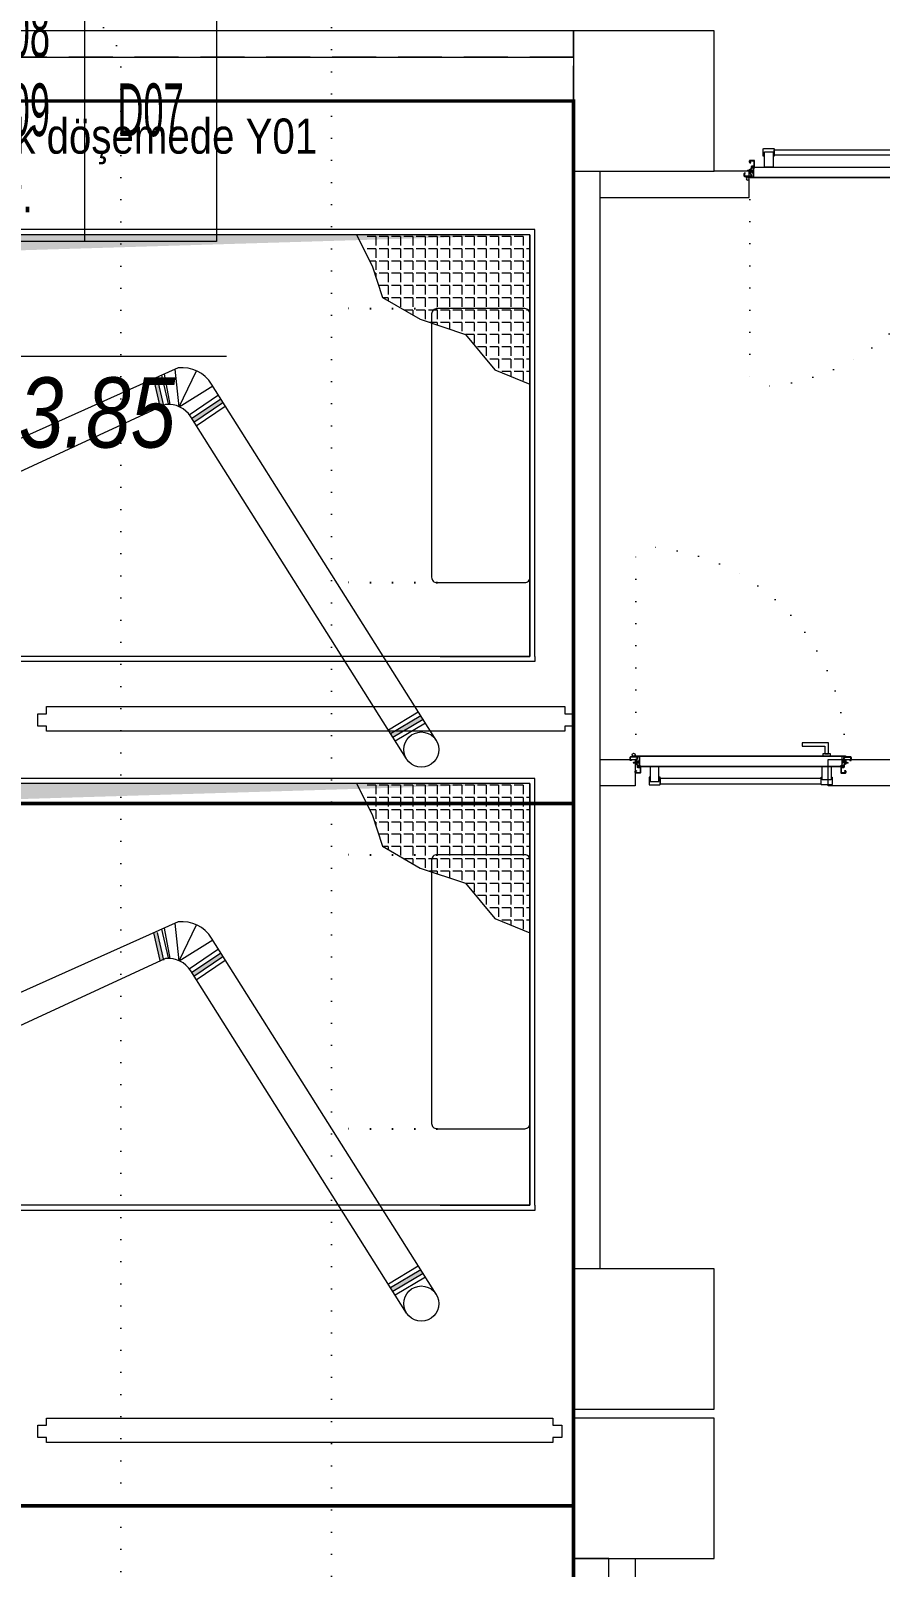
# Model space of a CAD drawing. Header units: metres. Extents: x -13621 to 152406, y -16073 to 22221.
# Drawn here: x 4051 to 4535, y 5595 to 6470 of the extents above; entities that cross this region are included whole.
import ezdxf
from ezdxf.enums import TextEntityAlignment as Align

# ---------------------------------------------------------------- set-up
doc = ezdxf.new("R2010")
doc.units = ezdxf.units.M
doc.header["$LTSCALE"] = 100
doc.header["$MEASUREMENT"] = 0
doc.linetypes.add('DOT2', pattern=[0.125, 0, -0.125])
doc.linetypes.add('HIDDEN', pattern=[0.375, 0.25, -0.125])
doc.layers.get('0').update_dxf_attribs({"color": 9, "lineweight": 9})
for name, color, linetype, lineweight in [('00', 9, 'Continuous', 9), ('01', 9, 'Continuous', 9), ('06D', 9, 'Continuous', 9), ('10', 9, 'Continuous', 9), ('14', 9, 'Continuous', 9), ('20', 9, 'DOT2', 9), ('21', 9, 'Continuous', 9), ('21_mahal200', 9, 'Continuous', 9)]:
    doc.layers.add(name, color=color, linetype=linetype, lineweight=lineweight)
doc.styles.add('Arial', font='arial.ttf', dxfattribs={"height": 2.5})
doc.styles.add('MuuM_TEXT-ITALIC', font='ARIALNI.TTF')
doc.styles.add('MuuM_TEXT-STANDART', font='ARIALN.TTF')

# ---------------------------------------------------------------- blocks, each defined once
blk = doc.blocks.new('p-kolon_80x80')
blk.add_lwpolyline([(-40, -40), (40, -40), (40, 40), (-40, 40)], close=True)
blk = doc.blocks.new('2.bod.sitatik')
at = {"layer": '01'}
for p in [(4400, -2200), (4400, -2905), (4400, -2990)]:
    blk.add_blockref('p-kolon_80x80', p, dxfattribs=at)
blk = doc.blocks.new('p-işyeri')
at = {"color": 0, "const_width": 2}
blk.add_lwpolyline([(200, 0), (200, 700), (-200, 700), (-200, 0)], close=True, dxfattribs=at)
blk = doc.blocks.new('p-mekanik_boyahane_mahal13')
for points in [[(378.96, 161.08), (380.97, 161.28), (384.63, 145.57), (382.63, 145.37)], [(378.96, 161.08), (380.97, 161.28), (384.63, 145.57), (382.63, 145.37)], [(401.77, 136.35), (400.45, 138.47), (417, 149.73), (418.32, 147.61)], [(401.77, 136.35), (400.45, 138.47), (417, 149.73), (418.32, 147.61)], [(515.13, -43.07), (513.8, -40.95), (530.92, -30.6), (532.24, -32.72)], [(515.13, -43.07), (513.8, -40.95), (530.92, -30.6), (532.24, -32.72)], [(515.13, -43.07), (513.8, -40.95), (530.92, -30.6), (532.24, -32.72)]]:
    blk.add_hatch(color=256).paths.add_polyline_path(points)
for p, q in [((596, 246), (0, 246)), ((596, 3), (596, 246)), ((593, 243), (3, 243)), ((494.31, 243), (503.23, 225.37)), ((505.45, 242.09), (500.37, 242.09)), ((505.45, 242.09), (505.45, 237.01)), ((512.43, 242.09), (507.35, 242.09)), ((512.43, 242.09), (512.43, 237.01)), ((519.42, 242.09), (514.34, 242.09)), ((519.42, 242.09), (519.42, 237.01)), ((526.4, 242.09), (521.32, 242.09)), ((526.4, 242.09), (526.4, 237.01)), ((533.39, 242.09), (528.31, 242.09)), ((533.39, 242.09), (533.39, 237.01)), ((540.37, 242.09), (535.29, 242.09)), ((540.37, 242.09), (540.37, 237.01)), ((547.36, 242.09), (542.28, 242.09)), ((547.36, 242.09), (547.36, 237.01)), ((554.34, 242.09), (549.26, 242.09)), ((554.34, 242.09), (554.34, 237.01)), ((561.33, 242.09), (556.25, 242.09)), ((561.33, 242.09), (561.33, 237.01)), ((568.31, 242.09), (563.23, 242.09)), ((568.31, 242.09), (568.31, 237.01)), ((575.3, 242.09), (570.22, 242.09)), ((575.3, 242.09), (575.3, 237.01)), ((582.28, 242.09), (577.2, 242.09)), ((582.28, 242.09), (582.28, 237.01)), ((589.27, 242.09), (584.19, 242.09)), ((589.27, 242.09), (589.27, 237.01)), ((593, 3), (593, 243)), ((505.45, 235.1), (500.37, 235.1)), ((505.45, 228.12), (501.77, 228.12)), ((505.45, 235.1), (505.45, 230.02)), ((505.45, 228.12), (505.45, 223.04)), ((512.43, 235.1), (507.35, 235.1)), ((512.43, 228.12), (507.35, 228.12)), ((512.43, 235.1), (512.43, 230.02)), ((512.43, 228.12), (512.43, 223.04)), ((519.42, 235.1), (514.34, 235.1)), ((519.42, 228.12), (514.34, 228.12)), ((519.42, 235.1), (519.42, 230.02)), ((519.42, 228.12), (519.42, 223.04)), ((526.4, 235.1), (521.32, 235.1)), ((526.4, 228.12), (521.32, 228.12)), ((526.4, 235.1), (526.4, 230.02)), ((526.4, 228.12), (526.4, 223.04)), ((533.39, 235.1), (528.31, 235.1)), ((533.39, 228.12), (528.31, 228.12)), ((533.39, 235.1), (533.39, 230.02)), ((533.39, 228.12), (533.39, 223.04)), ((540.37, 235.1), (535.29, 235.1)), ((540.37, 228.12), (535.29, 228.12)), ((540.37, 235.1), (540.37, 230.02)), ((540.37, 228.12), (540.37, 223.04)), ((547.36, 235.1), (542.28, 235.1)), ((547.36, 228.12), (542.28, 228.12)), ((547.36, 235.1), (547.36, 230.02)), ((547.36, 228.12), (547.36, 223.04)), ((554.34, 235.1), (549.26, 235.1)), ((554.34, 228.12), (549.26, 228.12)), ((554.34, 235.1), (554.34, 230.02)), ((554.34, 228.12), (554.34, 223.04)), ((561.33, 235.1), (556.25, 235.1)), ((561.33, 228.12), (556.25, 228.12)), ((561.33, 235.1), (561.33, 230.02)), ((561.33, 228.12), (561.33, 223.04)), ((568.31, 235.1), (563.23, 235.1)), ((568.31, 228.12), (563.23, 228.12)), ((568.31, 235.1), (568.31, 230.02)), ((568.31, 228.12), (568.31, 223.04)), ((575.3, 235.1), (570.22, 235.1)), ((575.3, 228.12), (570.22, 228.12)), ((575.3, 235.1), (575.3, 230.02)), ((575.3, 228.12), (575.3, 223.04)), ((582.28, 235.1), (577.2, 235.1)), ((582.28, 228.12), (577.2, 228.12)), ((582.28, 235.1), (582.28, 230.02)), ((582.28, 228.12), (582.28, 223.04)), ((589.27, 235.1), (584.19, 235.1)), ((589.27, 228.12), (584.19, 228.12)), ((589.27, 235.1), (589.27, 230.02)), ((589.27, 228.12), (589.27, 223.04)), ((593, 235.1), (591.17, 235.1)), ((593, 228.12), (591.17, 228.12)), ((503.23, 225.37), (509.23, 207.36)), ((505.45, 221.13), (504.64, 221.13)), ((505.45, 221.13), (505.45, 218.72)), ((512.43, 221.13), (507.35, 221.13)), ((512.43, 221.13), (512.43, 216.05)), ((519.42, 221.13), (514.34, 221.13)), ((519.42, 221.13), (519.42, 216.05)), ((526.4, 221.13), (521.32, 221.13)), ((526.4, 221.13), (526.4, 216.05)), ((533.39, 221.13), (528.31, 221.13)), ((533.39, 221.13), (533.39, 216.05)), ((540.37, 221.13), (535.29, 221.13)), ((540.37, 221.13), (540.37, 216.05)), ((547.36, 221.13), (542.28, 221.13)), ((547.36, 221.13), (547.36, 216.05)), ((554.34, 221.13), (549.26, 221.13)), ((554.34, 221.13), (554.34, 216.05)), ((561.33, 221.13), (556.25, 221.13)), ((561.33, 221.13), (561.33, 216.05)), ((568.31, 221.13), (563.23, 221.13)), ((568.31, 221.13), (568.31, 216.05)), ((575.3, 221.13), (570.22, 221.13)), ((575.3, 221.13), (575.3, 216.05)), ((582.28, 221.13), (577.2, 221.13)), ((582.28, 221.13), (582.28, 216.05)), ((589.27, 221.13), (584.19, 221.13)), ((589.27, 221.13), (589.27, 216.05)), ((593, 221.13), (591.17, 221.13)), ((512.43, 214.15), (507.35, 214.15)), ((512.43, 214.15), (512.43, 209.07)), ((519.42, 214.15), (514.34, 214.15)), ((519.42, 214.15), (519.42, 209.07)), ((526.4, 214.15), (521.32, 214.15)), ((526.4, 214.15), (526.4, 209.07)), ((533.39, 214.15), (528.31, 214.15)), ((533.39, 214.15), (533.39, 209.07)), ((540.37, 214.15), (535.29, 214.15)), ((540.37, 214.15), (540.37, 209.07)), ((547.36, 214.15), (542.28, 214.15)), ((547.36, 214.15), (547.36, 209.07)), ((554.34, 214.15), (549.26, 214.15)), ((554.34, 214.15), (554.34, 209.07)), ((561.33, 214.15), (556.25, 214.15)), ((561.33, 214.15), (561.33, 209.07)), ((568.31, 214.15), (563.23, 214.15)), ((568.31, 214.15), (568.31, 209.07)), ((575.3, 214.15), (570.22, 214.15)), ((575.3, 214.15), (575.3, 209.07)), ((582.28, 214.15), (577.2, 214.15)), ((582.28, 214.15), (582.28, 209.07)), ((589.27, 214.15), (584.19, 214.15)), ((589.27, 214.15), (589.27, 209.07)), ((593, 214.15), (591.17, 214.15)), ((509.23, 207.36), (530.66, 194.93)), ((512.43, 207.16), (509.58, 207.16)), ((512.43, 207.16), (512.43, 205.5)), ((519.42, 207.16), (514.34, 207.16)), ((519.42, 207.16), (519.42, 202.08)), ((526.4, 207.16), (521.32, 207.16)), ((526.4, 207.16), (526.4, 202.08)), ((533.39, 207.16), (528.31, 207.16)), ((533.39, 207.16), (533.39, 202.08)), ((540.37, 207.16), (535.29, 207.16)), ((540.37, 207.16), (540.37, 202.08)), ((547.36, 207.16), (542.28, 207.16)), ((547.36, 207.16), (547.36, 202.08)), ((554.34, 207.16), (549.26, 207.16)), ((554.34, 207.16), (554.34, 202.08)), ((561.33, 207.16), (556.25, 207.16)), ((561.33, 207.16), (561.33, 202.08)), ((568.31, 207.16), (563.23, 207.16)), ((568.31, 207.16), (568.31, 202.08)), ((575.3, 207.16), (570.22, 207.16)), ((575.3, 207.16), (575.3, 202.08)), ((582.28, 207.16), (577.2, 207.16)), ((582.28, 207.16), (582.28, 202.08)), ((589.27, 207.16), (584.19, 207.16)), ((589.27, 207.16), (589.27, 202.08)), ((593, 207.16), (591.17, 207.16)), ((526.4, 200.18), (521.61, 200.18)), ((526.4, 200.18), (526.4, 197.4)), ((533.39, 200.18), (528.31, 200.18)), ((530.66, 194.93), (556.37, 186.35)), ((533.39, 200.18), (533.39, 195.1)), ((540.37, 200.18), (535.29, 200.18)), ((540.37, 193.19), (535.87, 193.19)), ((540.37, 200.18), (540.37, 195.1)), ((540.37, 193.19), (540.37, 191.69)), ((547.36, 200.18), (542.28, 200.18)), ((547.36, 193.19), (542.28, 193.19)), ((547.36, 200.18), (547.36, 195.1)), ((547.36, 193.19), (547.36, 189.36)), ((554.34, 200.18), (549.26, 200.18)), ((554.34, 193.19), (549.26, 193.19)), ((554.34, 200.18), (554.34, 195.1)), ((554.34, 193.19), (554.34, 188.11)), ((561.33, 200.18), (556.25, 200.18)), ((561.33, 193.19), (556.25, 193.19)), ((561.33, 200.18), (561.33, 195.1)), ((561.33, 193.19), (561.33, 188.11)), ((568.31, 200.18), (563.23, 200.18)), ((568.31, 193.19), (563.23, 193.19)), ((568.31, 200.18), (568.31, 195.1)), ((568.31, 193.19), (568.31, 188.11)), ((575.3, 200.18), (570.22, 200.18)), ((575.3, 193.19), (570.22, 193.19)), ((575.3, 200.18), (575.3, 195.1)), ((575.3, 193.19), (575.3, 188.11)), ((582.28, 200.18), (577.2, 200.18)), ((582.28, 193.19), (577.2, 193.19)), ((582.28, 200.18), (582.28, 195.1)), ((582.28, 193.19), (582.28, 188.11)), ((589.27, 200.18), (584.19, 200.18)), ((589.27, 193.19), (584.19, 193.19)), ((589.27, 200.18), (589.27, 195.1)), ((589.27, 193.19), (589.27, 188.11)), ((593, 200.18), (591.17, 200.18)), ((593, 193.19), (591.17, 193.19)), ((556.37, 186.35), (573.09, 166.2)), ((561.33, 186.21), (556.5, 186.21)), ((561.33, 186.21), (561.33, 181.13)), ((568.31, 186.21), (563.23, 186.21)), ((568.31, 186.21), (568.31, 181.13)), ((575.3, 186.21), (570.22, 186.21)), ((575.3, 186.21), (575.3, 181.13)), ((582.28, 186.21), (577.2, 186.21)), ((582.28, 186.21), (582.28, 181.13)), ((589.27, 186.21), (584.19, 186.21)), ((589.27, 186.21), (589.27, 181.13)), ((593, 186.21), (591.17, 186.21)), ((568.31, 179.22), (563.23, 179.22)), ((568.31, 179.22), (568.31, 174.14)), ((575.3, 179.22), (570.22, 179.22)), ((575.3, 179.22), (575.3, 174.14)), ((582.28, 179.22), (577.2, 179.22)), ((582.28, 179.22), (582.28, 174.14)), ((589.27, 179.22), (584.19, 179.22)), ((589.27, 179.22), (589.27, 174.14)), ((593, 179.22), (591.17, 179.22)), ((392.83, 167.28), (155.84, 61.32)), ((392.83, 167.28), (155.84, 61.32)), ((393.44, 145.15), (391.15, 166.53)), ((393.44, 145.15), (391.15, 166.53)), ((568.31, 172.24), (568.08, 172.24)), ((568.31, 172.24), (568.31, 171.96)), ((575.3, 172.24), (570.22, 172.24)), ((575.3, 172.24), (575.3, 167.16)), ((582.28, 172.24), (577.2, 172.24)), ((582.28, 172.24), (582.28, 167.16)), ((589.27, 172.24), (584.19, 172.24)), ((589.27, 172.24), (589.27, 167.16)), ((593, 172.24), (591.17, 172.24)), ((382.63, 145.37), (378.96, 161.08)), ((382.63, 145.37), (378.96, 161.08)), ((384.63, 145.57), (380.97, 161.28)), ((384.63, 145.57), (380.97, 161.28)), ((387.25, 146.73), (383.44, 163.08)), ((387.25, 146.73), (383.44, 163.08)), ((388.17, 146.46), (385.01, 163.79)), ((388.17, 146.46), (385.01, 163.79)), ((393.44, 145.15), (403.2, 165.61)), ((393.44, 145.15), (403.2, 165.61)), ((539.77, -44.78), (411.87, 158.06)), ((539.77, -44.78), (411.87, 158.06)), ((573.09, 166.2), (593, 158.04)), ((582.28, 165.25), (577.2, 165.25)), ((582.28, 165.25), (582.28, 162.25)), ((589.27, 165.25), (584.19, 165.25)), ((589.27, 165.25), (589.27, 160.17)), ((593, 165.25), (591.17, 165.25)), ((393.44, 145.15), (412.45, 157.14)), ((393.44, 145.15), (412.45, 157.14)), ((399.12, 140.6), (415.67, 151.85)), ((399.12, 140.6), (415.67, 151.85)), ((400.45, 138.47), (417, 149.73)), ((400.45, 138.47), (417, 149.73)), ((385.66, 146.4), (158.31, 41.47)), ((385.66, 146.4), (158.31, 41.47)), ((401.77, 136.35), (418.32, 147.61)), ((401.77, 136.35), (418.32, 147.61)), ((403.1, 134.23), (419.65, 145.48)), ((403.1, 134.23), (419.65, 145.48)), ((522.85, -55.45), (399.94, 139.49)), ((522.85, -55.45), (399.94, 139.49)), ((512.57, -38.77), (529.52, -28.53)), ((512.57, -38.77), (529.52, -28.53)), ((512.57, -38.77), (529.52, -28.53)), ((513.8, -40.95), (530.92, -30.6)), ((513.8, -40.95), (530.92, -30.6)), ((513.8, -40.95), (530.92, -30.6)), ((515.13, -43.07), (532.24, -32.72)), ((515.13, -43.07), (532.24, -32.72)), ((515.13, -43.07), (532.24, -32.72)), ((516.45, -45.19), (533.57, -34.84)), ((516.45, -45.19), (533.57, -34.84)), ((516.45, -45.19), (533.57, -34.84))]:
    blk.add_line(p, q)
for points in [[(593, 243), (593, 3), (542.11, 3), (593, 3), (3, 3)], [(596, 3), (596, 0), (0, 0)]]:
    blk.add_lwpolyline(points)
blk.add_circle((531.28, -50.07), 10)
blk.add_circle((531.28, -50.07), 10)
blk.add_circle((531.28, -50.07), 10)
for centre, radius in [((394.95, 147.39), 20), ((394.95, 147.39), 20), ((387.25, 131.49), 15), ((387.25, 131.49), 15)]:
    blk.add_arc(centre, radius, 32.23304, 96.0938)
blk.add_solid([(593, 243), (3, 243), (15.71, 225.53), (3, 11)])
blk = doc.blocks.new('p-mekanik_boyahane_mahal14')
for points in [[(378.96, 158.08), (380.97, 158.28), (384.63, 142.57), (382.63, 142.37)], [(378.96, 158.08), (380.97, 158.28), (384.63, 142.57), (382.63, 142.37)], [(401.77, 133.35), (400.45, 135.47), (417, 146.73), (418.32, 144.61)], [(401.77, 133.35), (400.45, 135.47), (417, 146.73), (418.32, 144.61)], [(515.13, -46.07), (513.8, -43.95), (530.92, -33.6), (532.24, -35.72)], [(515.13, -46.07), (513.8, -43.95), (530.92, -33.6), (532.24, -35.72)], [(515.13, -46.07), (513.8, -43.95), (530.92, -33.6), (532.24, -35.72)]]:
    blk.add_hatch(color=256).paths.add_polyline_path(points)
for p, q in [((596, 246), (0, 246)), ((596, 3), (596, 246)), ((593, 243), (3, 243)), ((494.31, 243), (503.23, 225.37)), ((505.45, 242.09), (500.37, 242.09)), ((505.45, 242.09), (505.45, 237.01)), ((512.43, 242.09), (507.35, 242.09)), ((512.43, 242.09), (512.43, 237.01)), ((519.42, 242.09), (514.34, 242.09)), ((519.42, 242.09), (519.42, 237.01)), ((526.4, 242.09), (521.32, 242.09)), ((526.4, 242.09), (526.4, 237.01)), ((533.39, 242.09), (528.31, 242.09)), ((533.39, 242.09), (533.39, 237.01)), ((540.37, 242.09), (535.29, 242.09)), ((540.37, 242.09), (540.37, 237.01)), ((547.36, 242.09), (542.28, 242.09)), ((547.36, 242.09), (547.36, 237.01)), ((554.34, 242.09), (549.26, 242.09)), ((554.34, 242.09), (554.34, 237.01)), ((561.33, 242.09), (556.25, 242.09)), ((561.33, 242.09), (561.33, 237.01)), ((568.31, 242.09), (563.23, 242.09)), ((568.31, 242.09), (568.31, 237.01)), ((575.3, 242.09), (570.22, 242.09)), ((575.3, 242.09), (575.3, 237.01)), ((582.28, 242.09), (577.2, 242.09)), ((582.28, 242.09), (582.28, 237.01)), ((589.27, 242.09), (584.19, 242.09)), ((589.27, 242.09), (589.27, 237.01)), ((593, 3), (593, 243)), ((593, 243), (593, 3)), ((505.45, 235.1), (500.37, 235.1)), ((505.45, 228.12), (501.77, 228.12)), ((505.45, 235.1), (505.45, 230.02)), ((505.45, 228.12), (505.45, 223.04)), ((512.43, 235.1), (507.35, 235.1)), ((512.43, 228.12), (507.35, 228.12)), ((512.43, 235.1), (512.43, 230.02)), ((512.43, 228.12), (512.43, 223.04)), ((519.42, 235.1), (514.34, 235.1)), ((519.42, 228.12), (514.34, 228.12)), ((519.42, 235.1), (519.42, 230.02)), ((519.42, 228.12), (519.42, 223.04)), ((526.4, 235.1), (521.32, 235.1)), ((526.4, 228.12), (521.32, 228.12)), ((526.4, 235.1), (526.4, 230.02)), ((526.4, 228.12), (526.4, 223.04)), ((533.39, 235.1), (528.31, 235.1)), ((533.39, 228.12), (528.31, 228.12)), ((533.39, 235.1), (533.39, 230.02)), ((533.39, 228.12), (533.39, 223.04)), ((540.37, 235.1), (535.29, 235.1)), ((540.37, 228.12), (535.29, 228.12)), ((540.37, 235.1), (540.37, 230.02)), ((540.37, 228.12), (540.37, 223.04)), ((547.36, 235.1), (542.28, 235.1)), ((547.36, 228.12), (542.28, 228.12)), ((547.36, 235.1), (547.36, 230.02)), ((547.36, 228.12), (547.36, 223.04)), ((554.34, 235.1), (549.26, 235.1)), ((554.34, 228.12), (549.26, 228.12)), ((554.34, 235.1), (554.34, 230.02)), ((554.34, 228.12), (554.34, 223.04)), ((561.33, 235.1), (556.25, 235.1)), ((561.33, 228.12), (556.25, 228.12)), ((561.33, 235.1), (561.33, 230.02)), ((561.33, 228.12), (561.33, 223.04)), ((568.31, 235.1), (563.23, 235.1)), ((568.31, 228.12), (563.23, 228.12)), ((568.31, 235.1), (568.31, 230.02)), ((568.31, 228.12), (568.31, 223.04)), ((575.3, 235.1), (570.22, 235.1)), ((575.3, 228.12), (570.22, 228.12)), ((575.3, 235.1), (575.3, 230.02)), ((575.3, 228.12), (575.3, 223.04)), ((582.28, 235.1), (577.2, 235.1)), ((582.28, 228.12), (577.2, 228.12)), ((582.28, 235.1), (582.28, 230.02)), ((582.28, 228.12), (582.28, 223.04)), ((589.27, 235.1), (584.19, 235.1)), ((589.27, 228.12), (584.19, 228.12)), ((589.27, 235.1), (589.27, 230.02)), ((589.27, 228.12), (589.27, 223.04)), ((593, 235.1), (591.17, 235.1)), ((593, 228.12), (591.17, 228.12)), ((503.23, 225.37), (509.23, 207.36)), ((505.45, 221.13), (504.64, 221.13)), ((505.45, 221.13), (505.45, 218.72)), ((512.43, 221.13), (507.35, 221.13)), ((512.43, 221.13), (512.43, 216.05)), ((519.42, 221.13), (514.34, 221.13)), ((519.42, 221.13), (519.42, 216.05)), ((526.4, 221.13), (521.32, 221.13)), ((526.4, 221.13), (526.4, 216.05)), ((533.39, 221.13), (528.31, 221.13)), ((533.39, 221.13), (533.39, 216.05)), ((540.37, 221.13), (535.29, 221.13)), ((540.37, 221.13), (540.37, 216.05)), ((547.36, 221.13), (542.28, 221.13)), ((547.36, 221.13), (547.36, 216.05)), ((554.34, 221.13), (549.26, 221.13)), ((554.34, 221.13), (554.34, 216.05)), ((561.33, 221.13), (556.25, 221.13)), ((561.33, 221.13), (561.33, 216.05)), ((568.31, 221.13), (563.23, 221.13)), ((568.31, 221.13), (568.31, 216.05)), ((575.3, 221.13), (570.22, 221.13)), ((575.3, 221.13), (575.3, 216.05)), ((582.28, 221.13), (577.2, 221.13)), ((582.28, 221.13), (582.28, 216.05)), ((589.27, 221.13), (584.19, 221.13)), ((589.27, 221.13), (589.27, 216.05)), ((593, 221.13), (591.17, 221.13)), ((512.43, 214.15), (507.35, 214.15)), ((512.43, 214.15), (512.43, 209.07)), ((519.42, 214.15), (514.34, 214.15)), ((519.42, 214.15), (519.42, 209.07)), ((526.4, 214.15), (521.32, 214.15)), ((526.4, 214.15), (526.4, 209.07)), ((533.39, 214.15), (528.31, 214.15)), ((533.39, 214.15), (533.39, 209.07)), ((540.37, 214.15), (535.29, 214.15)), ((540.37, 214.15), (540.37, 209.07)), ((547.36, 214.15), (542.28, 214.15)), ((547.36, 214.15), (547.36, 209.07)), ((554.34, 214.15), (549.26, 214.15)), ((554.34, 214.15), (554.34, 209.07)), ((561.33, 214.15), (556.25, 214.15)), ((561.33, 214.15), (561.33, 209.07)), ((568.31, 214.15), (563.23, 214.15)), ((568.31, 214.15), (568.31, 209.07)), ((575.3, 214.15), (570.22, 214.15)), ((575.3, 214.15), (575.3, 209.07)), ((582.28, 214.15), (577.2, 214.15)), ((582.28, 214.15), (582.28, 209.07)), ((589.27, 214.15), (584.19, 214.15)), ((589.27, 214.15), (589.27, 209.07)), ((593, 214.15), (591.17, 214.15)), ((509.23, 207.36), (530.66, 194.93)), ((512.43, 207.16), (509.58, 207.16)), ((512.43, 207.16), (512.43, 205.5)), ((519.42, 207.16), (514.34, 207.16)), ((519.42, 207.16), (519.42, 202.08)), ((526.4, 207.16), (521.32, 207.16)), ((526.4, 207.16), (526.4, 202.08)), ((533.39, 207.16), (528.31, 207.16)), ((533.39, 207.16), (533.39, 202.08)), ((540.37, 207.16), (535.29, 207.16)), ((540.37, 207.16), (540.37, 202.08)), ((547.36, 207.16), (542.28, 207.16)), ((547.36, 207.16), (547.36, 202.08)), ((554.34, 207.16), (549.26, 207.16)), ((554.34, 207.16), (554.34, 202.08)), ((561.33, 207.16), (556.25, 207.16)), ((561.33, 207.16), (561.33, 202.08)), ((568.31, 207.16), (563.23, 207.16)), ((568.31, 207.16), (568.31, 202.08)), ((575.3, 207.16), (570.22, 207.16)), ((575.3, 207.16), (575.3, 202.08)), ((582.28, 207.16), (577.2, 207.16)), ((582.28, 207.16), (582.28, 202.08)), ((589.27, 207.16), (584.19, 207.16)), ((589.27, 207.16), (589.27, 202.08)), ((593, 207.16), (591.17, 207.16)), ((526.4, 200.18), (521.61, 200.18)), ((526.4, 200.18), (526.4, 197.4)), ((533.39, 200.18), (528.31, 200.18)), ((530.66, 194.93), (556.37, 186.35)), ((533.39, 200.18), (533.39, 195.1)), ((540.37, 200.18), (535.29, 200.18)), ((540.37, 193.19), (535.87, 193.19)), ((540.37, 200.18), (540.37, 195.1)), ((540.37, 193.19), (540.37, 191.69)), ((547.36, 200.18), (542.28, 200.18)), ((547.36, 193.19), (542.28, 193.19)), ((547.36, 200.18), (547.36, 195.1)), ((547.36, 193.19), (547.36, 189.36)), ((554.34, 200.18), (549.26, 200.18)), ((554.34, 193.19), (549.26, 193.19)), ((554.34, 200.18), (554.34, 195.1)), ((554.34, 193.19), (554.34, 188.11)), ((561.33, 200.18), (556.25, 200.18)), ((561.33, 193.19), (556.25, 193.19)), ((561.33, 200.18), (561.33, 195.1)), ((561.33, 193.19), (561.33, 188.11)), ((568.31, 200.18), (563.23, 200.18)), ((568.31, 193.19), (563.23, 193.19)), ((568.31, 200.18), (568.31, 195.1)), ((568.31, 193.19), (568.31, 188.11)), ((575.3, 200.18), (570.22, 200.18)), ((575.3, 193.19), (570.22, 193.19)), ((575.3, 200.18), (575.3, 195.1)), ((575.3, 193.19), (575.3, 188.11)), ((582.28, 200.18), (577.2, 200.18)), ((582.28, 193.19), (577.2, 193.19)), ((582.28, 200.18), (582.28, 195.1)), ((582.28, 193.19), (582.28, 188.11)), ((589.27, 200.18), (584.19, 200.18)), ((589.27, 193.19), (584.19, 193.19)), ((589.27, 200.18), (589.27, 195.1)), ((589.27, 193.19), (589.27, 188.11)), ((593, 200.18), (591.17, 200.18)), ((593, 193.19), (591.17, 193.19)), ((556.37, 186.35), (573.09, 166.2)), ((561.33, 186.21), (556.5, 186.21)), ((561.33, 186.21), (561.33, 181.13)), ((568.31, 186.21), (563.23, 186.21)), ((568.31, 186.21), (568.31, 181.13)), ((575.3, 186.21), (570.22, 186.21)), ((575.3, 186.21), (575.3, 181.13)), ((582.28, 186.21), (577.2, 186.21)), ((582.28, 186.21), (582.28, 181.13)), ((589.27, 186.21), (584.19, 186.21)), ((589.27, 186.21), (589.27, 181.13)), ((593, 186.21), (591.17, 186.21)), ((568.31, 179.22), (563.23, 179.22)), ((568.31, 179.22), (568.31, 174.14)), ((575.3, 179.22), (570.22, 179.22)), ((575.3, 179.22), (575.3, 174.14)), ((582.28, 179.22), (577.2, 179.22)), ((582.28, 179.22), (582.28, 174.14)), ((589.27, 179.22), (584.19, 179.22)), ((589.27, 179.22), (589.27, 174.14)), ((593, 179.22), (591.17, 179.22)), ((568.31, 172.24), (568.08, 172.24)), ((568.31, 172.24), (568.31, 171.96)), ((575.3, 172.24), (570.22, 172.24)), ((575.3, 172.24), (575.3, 167.16)), ((582.28, 172.24), (577.2, 172.24)), ((582.28, 172.24), (582.28, 167.16)), ((589.27, 172.24), (584.19, 172.24)), ((589.27, 172.24), (589.27, 167.16)), ((593, 172.24), (591.17, 172.24)), ((392.83, 164.28), (155.84, 58.32)), ((392.83, 164.28), (155.84, 58.32)), ((382.63, 142.37), (378.96, 158.08)), ((382.63, 142.37), (378.96, 158.08)), ((384.63, 142.57), (380.97, 158.28)), ((384.63, 142.57), (380.97, 158.28)), ((387.25, 143.73), (383.44, 160.08)), ((387.25, 143.73), (383.44, 160.08)), ((388.17, 143.46), (385.01, 160.79)), ((388.17, 143.46), (385.01, 160.79)), ((393.44, 142.15), (391.15, 163.53)), ((393.44, 142.15), (391.15, 163.53)), ((393.44, 142.15), (403.2, 162.61)), ((393.44, 142.15), (403.2, 162.61)), ((573.09, 166.2), (593, 158.04)), ((582.28, 165.25), (577.2, 165.25)), ((582.28, 165.25), (582.28, 162.25)), ((589.27, 165.25), (584.19, 165.25)), ((589.27, 165.25), (589.27, 160.17)), ((593, 165.25), (591.17, 165.25)), ((393.44, 142.15), (412.45, 154.14)), ((393.44, 142.15), (412.45, 154.14)), ((399.12, 137.6), (415.67, 148.85)), ((399.12, 137.6), (415.67, 148.85)), ((539.77, -47.78), (411.87, 155.06)), ((539.77, -47.78), (411.87, 155.06)), ((385.66, 143.4), (158.31, 38.47)), ((385.66, 143.4), (158.31, 38.47)), ((400.45, 135.47), (417, 146.73)), ((400.45, 135.47), (417, 146.73)), ((401.77, 133.35), (418.32, 144.61)), ((401.77, 133.35), (418.32, 144.61)), ((403.1, 131.23), (419.65, 142.48)), ((403.1, 131.23), (419.65, 142.48)), ((522.85, -58.45), (399.94, 136.49)), ((522.85, -58.45), (399.94, 136.49)), ((596, 0), (0, 0)), ((593, 3), (3, 3)), ((593, 3), (542.11, 3)), ((542.11, 3), (593, 3)), ((596, 3), (596, 0)), ((512.57, -41.77), (529.52, -31.53)), ((512.57, -41.77), (529.52, -31.53)), ((512.57, -41.77), (529.52, -31.53)), ((513.8, -43.95), (530.92, -33.6)), ((513.8, -43.95), (530.92, -33.6)), ((513.8, -43.95), (530.92, -33.6)), ((515.13, -46.07), (532.24, -35.72)), ((515.13, -46.07), (532.24, -35.72)), ((515.13, -46.07), (532.24, -35.72)), ((516.45, -48.19), (533.57, -37.84)), ((516.45, -48.19), (533.57, -37.84)), ((516.45, -48.19), (533.57, -37.84))]:
    blk.add_line(p, q)
blk.add_circle((531.28, -53.07), 10)
blk.add_circle((531.28, -53.07), 10)
blk.add_circle((531.28, -53.07), 10)
for centre, radius in [((394.95, 144.39), 20), ((394.95, 144.39), 20), ((387.25, 128.49), 15), ((387.25, 128.49), 15)]:
    blk.add_arc(centre, radius, 32.23304, 96.0938)
blk.add_solid([(593, 243), (3, 243), (15.71, 225.53), (3, 11)])
blk = doc.blocks.new('0_elevationtarget-p-bk')
h = blk.add_hatch(color=250)
h.paths.add_polyline_path([(1.875, 0, 0.414214), (0, 1.875), (0, 0)])
h.paths.add_polyline_path([(0, 0), (-1.875, 0, 0.414214), (0, -1.875)])
blk.add_line((0, -2.625), (0, 2.625))
blk.add_lwpolyline([(12.453, 0), (-3, 0)])
blk.add_circle((0, 0), 1.875)
at = {"style": 'Arial'}
blk.add_attdef('BITMISKOT', text='', height=2, dxfattribs=at).set_placement((4.5, 0), align=Align.BOTTOM_LEFT)
at = {"style": 'MuuM_TEXT-ITALIC'}
blk.add_attdef('FINISHINGFLOORLEVEL', text='', height=2, dxfattribs=at).set_placement((4.5, -0.592), align=Align.TOP_LEFT)
blk = doc.blocks.new('*U19')
at = {"ltscale": 15}
for p, q in [((-25, 1), (-26, 0)), ((-25, -1), (-26, 0)), ((-23, 1), (-25, 1)), ((-23, 1), (-23, -2)), ((-21, -3), (-18, 3)), ((-21, -3), (-18, 3)), ((-20, -3), (-17, 3)), ((-20, -3), (-16, 3)), ((-18, -3), (-15, 3)), ((-18, -3), (-15, 3)), ((-18, 1), (-18, 2)), ((-17, -3), (-14, 3)), ((-17, -3), (-13, 3)), ((-17, 1), (-17, 2)), ((-15, -3), (-12, 3)), ((-15, -3), (-12, 3)), ((-15, 1), (-15, 2)), ((-14, -3), (-11, 3)), ((-14, -3), (-10, 3)), ((-14, 1), (-14, 2)), ((-12, -3), (-9, 3)), ((-12, -3), (-9, 3)), ((-12, 1), (-12, 2)), ((-11, -3), (-8, 3)), ((-11, -3), (-7, 3)), ((-11, 1), (-11, 2)), ((-9, -3), (-6, 3)), ((-9, -3), (-6, 3)), ((-9, 1), (-9, 2)), ((-8, -3), (-4, 3)), ((-8, -3), (-5, 3)), ((-8, 1), (-8, 2)), ((-6, -3), (-3, 3)), ((-6, -3), (-3, 3)), ((-6, 1), (-6, 2)), ((-5, -3), (-1, 3)), ((-5, -3), (-2, 3)), ((-5, 1), (-5, 2)), ((-3, 1), (-3, 2)), ((0, 4), (-2, 1)), ((-2, 1), (-2, 2)), ((0, 0), (-1, 0)), ((-25, -1), (-23, -2)), ((-9, -2), (-23, -2)), ((-21, -3), (-21, -2)), ((-20, -3), (-19, -2)), ((-20, -2), (-19, -2)), ((-19, -2), (-18, -2)), ((-18, -3), (-18, -2)), ((-17, -3), (-16, -2)), ((-17, -2), (-16, -2)), ((-16, -2), (-15, -2)), ((-15, -3), (-15, -2)), ((-14, -3), (-13, -2)), ((-14, -2), (-13, -2)), ((-13, -2), (-12, -2)), ((-12, -3), (-12, -2)), ((-11, -3), (-10, -2)), ((-11, -2), (-10, -2)), ((-10, -2), (-9, -2)), ((-9, -3), (-9, -2)), ((-8, -2), (-7, -2)), ((-8, -3), (-7, -2)), ((-7, -2), (-6, -2)), ((-6, -3), (-6, -2)), ((-5, -2), (-4, -2)), ((-5, -3), (-4, -2)), ((-4, -2), (-2, -2)), ((0, -4), (-2, -2)), ((0, 0), (-1, 0))]:
    blk.add_line(p, q, dxfattribs=at)
for p, q in [((-7, 1), (-23, 1)), ((-17, 1), (-19, 1)), ((-16, 1), (-17, 1)), ((-14, 1), (-16, 1)), ((-13, 1), (-14, 1)), ((-11, 1), (-13, 1)), ((-10, 1), (-11, 1)), ((-8, 1), (-10, 1)), ((-7, 1), (-8, 1)), ((-5, 1), (-7, 1)), ((-4, 1), (-5, 1)), ((-2, 1), (-4, 1)), ((-2, 1), (-2, 1)), ((0, 0), (0, 4)), ((-2, -2), (-2, -2)), ((0, 0), (0, -4))]:
    blk.add_line(p, q)
for centre, radius, start, end in [((-26, 4), 3.92, 274.361, 322.1025), ((-26, -4), 3.92, 37.8975, 85.639), ((-18, 3), 0.0971, 330.3204, 150.3204), ((-17, 3), 0.0971, 330.3204, 150.3204), ((-15, 3), 0.0971, 330.3204, 150.3204), ((-14, 3), 0.0971, 330.3204, 150.3204), ((-12, 3), 0.0971, 330.3204, 150.3204), ((-11, 3), 0.0971, 330.3204, 150.3204), ((-9, 3), 0.0971, 330.3204, 150.3204), ((-8, 3), 0.0971, 330.3204, 150.3204), ((-6, 3), 0.0971, 330.3204, 150.3204), ((-5, 3), 0.0971, 330.3204, 150.3204), ((-3, 3), 0.0971, 330.3204, 150.3204), ((-2, 3), 0.0971, 330.3204, 150.3204), ((-1, 0), 0.486, 90, 270), ((0, 4), 0.25, 0, 150.0864), ((-21, -3), 0.0971, 150.3204, 330.3204), ((-20, -3), 0.0971, 150.3204, 330.3204), ((-18, -3), 0.0971, 150.3204, 330.3204), ((-17, -3), 0.0971, 150.3204, 330.3204), ((-15, -3), 0.0971, 150.3204, 330.3204), ((-14, -3), 0.0971, 150.3204, 330.3204), ((-12, -3), 0.0971, 150.3204, 330.3204), ((-11, -3), 0.0971, 150.3204, 330.3204), ((-9, -3), 0.0971, 150.3204, 330.3204), ((-8, -3), 0.0971, 150.3204, 330.3204), ((-6, -3), 0.0971, 150.3204, 330.3204), ((-5, -3), 0.0971, 150.3204, 330.3204), ((0, -4), 0.25, 209.9136, 0)]:
    blk.add_arc(centre, radius, start, end, dxfattribs=at)
blk = doc.blocks.new('conta')
at = {"ltscale": 10}
for p, q in [((-2649.9, 5345.5), (-2649.8, 5345.6)), ((-2649.9, 5344.5), (-2649.8, 5344.3)), ((-2649.8, 5344.3), (-2649.7, 5344.3)), ((-2649.7, 5345.4), (-2649.3, 5345.4)), ((-2649.2, 5345.4), (-2649.1, 5345.5)), ((-2649, 5344), (-2648.8, 5343.8)), ((-2648.9, 5344.1), (-2648.7, 5343.9)), ((-2648.8, 5345.1), (-2648.6, 5345.3)), ((-2648.8, 5344.9), (-2648.6, 5345.2)), ((-2648.7, 5343.8), (-2648.7, 5343.8)), ((-2648.6, 5345.3), (-2648.6, 5345.3))]:
    blk.add_line(p, q, dxfattribs=at)
for centre, radius, start, end in [((-2649.8, 5345.5), 0.05, 140.6345, 188.9372), ((-2653, 5345), 3.19, 350.4674, 8.9372), ((-2649.9, 5344.5), 0.02, 170.4674, 213.7451), ((-2649.7, 5345.6), 0.0696, 22.2428, 159.258), ((-2650.9, 5345), 1.24, 340.3382, 16.7772), ((-2649.7, 5344.6), 0.03, 160.3382, 273.2666), ((-2649.7, 5345.4), 0.03, 90, 196.7772), ((-2649.6, 5341.5), 3.01, 80.4362, 93.2666), ((-2649.3, 5345.5), 0.05, 270, 303.0062), ((-2649.2, 5344.1), 0.231, 353.9571, 81.9004), ((-2649.1, 5345.5), 0.03, 4.7972, 123.0062), ((-2649.1, 5344.5), 0.03, 260.4362, 338.7066), ((-2651.2, 5344.8), 2.33, 7.5897, 18.7951), ((-2649, 5345.6), 0.05, 18.7951, 42.1429), ((-2650.2, 5345), 1.27, 338.7066, 23.0418), ((-2648.9, 5344.1), 0.1, 173.9571, 217.2653), ((-2648.8, 5345.1), 0.05, 187.5897, 322.7347), ((-2658.2, 5345.2), 9.36, 353.6857, 357.8537), ((-2648.8, 5344.2), 0.1, 173.6857, 217.2653), ((-2648.8, 5344.8), 0.05, 142.7347, 180.2669), ((-2648.7, 5343.8), 0.05, 217.2653, 307.2653), ((-2648.7, 5343.8), 0.05, 307.2653, 37.2653), ((-2648.6, 5345.3), 0.05, 52.7347, 142.7347), ((-2648.6, 5345.3), 0.05, 322.7347, 52.7347)]:
    blk.add_arc(centre, radius, start, end, dxfattribs=at)
for points, knots in [([(-2649, 5345.6), (-2649, 5345.6), (-2649.1, 5345.7), (-2649.2, 5345.4), (-2649.3, 5345.7), (-2649.4, 5345.5), (-2649.5, 5345.7), (-2649.6, 5345.5), (-2649.7, 5345.6), (-2649.7, 5345.6)], [0.0086373, 0.0086373, 0.0086373, 0.0086373, 0.1097304, 0.3133405, 0.4430081, 0.5658764, 0.7165186, 0.8527974, 0.9648495, 0.9648495, 0.9648495, 0.9648495]), ([(-2649.7, 5344.3), (-2649.7, 5344.3), (-2649.7, 5344.5), (-2649.6, 5344.3), (-2649.3, 5344.4), (-2649.2, 5344.4), (-2649.2, 5344.4)], [0, 0, 0, 0, 0.1008757, 0.3841126, 0.5436166, 0.6906785, 0.6906785, 0.6906785, 0.6906785])]:
    blk.add_open_spline(points, degree=3, knots=knots, dxfattribs=at)
blk = doc.blocks.new('p-yn_sackasa')
at = {"layer": '10', "linetype": 'Continuous'}
for p, q in [((-2.19, 0), (-2.19, -0.15)), ((0, 6.16), (0, 6.9)), ((0.01, 6.9), (0.01, 6.15)), ((0.14, 6.9), (0.14, 6.16)), ((0.15, 6.9), (0.15, 6.16)), ((2.69, 7.16), (0.26, 7.16)), ((2.69, 7.15), (0.26, 7.15)), ((2.69, 7.02), (0.26, 7.02)), ((0.26, 7.01), (2.69, 7.01)), ((0.26, 6.05), (0.76, 6.05)), ((0.75, 6.04), (0.26, 6.04)), ((0.26, 5.91), (0.75, 5.91)), ((0.76, 5.9), (0.26, 5.9)), ((0.67, -0.71), (0.67, 2.27)), ((0.69, -0.71), (0.69, 2.27)), ((0.75, 5.91), (0.75, 6.04)), ((0.76, 5.9), (0.76, 6.05)), ((0.81, -0.71), (0.81, 2.27)), ((0.83, -0.71), (0.83, 2.27)), ((0.92, 2.33), (0.95, 2.32)), ((0.93, 2.34), (0.95, 2.33)), ((1.01, 2.46), (0.99, 2.47)), ((0.99, 2.46), (1.01, 2.45)), ((1.11, 2.52), (1.11, 3.73)), ((1.12, 2.52), (1.12, 3.73)), ((1.25, 3.73), (1.25, 2.52)), ((1.26, 2.52), (1.26, 3.73)), ((1.37, 3.98), (2.49, 3.98)), ((2.49, 3.97), (1.37, 3.97)), ((1.37, 3.84), (2.49, 3.84)), ((2.49, 3.83), (1.37, 3.83)), ((2.6, 3.69), (2.5, 3.36)), ((2.51, 3.35), (2.61, 3.69)), ((2.73, 3.65), (2.63, 3.32)), ((2.74, 3.64), (2.64, 3.31)), ((2.8, 3.29), (2.8, 6.9)), ((2.81, 3.29), (2.81, 6.9)), ((2.94, 3.29), (2.94, 6.9)), ((2.95, 3.29), (2.95, 6.9)), ((-2.95, -0.25), (-2.95, -1.75)), ((-2.94, -1.75), (-2.94, -0.25)), ((-2.81, -0.25), (-2.81, -1.75)), ((-2.8, -0.25), (-2.8, -1.75)), ((-2.19, 0), (-2.7, 0)), ((-2.2, -0.01), (-2.7, -0.01)), ((-2.2, -0.14), (-2.7, -0.14)), ((-2.19, -0.15), (-2.7, -0.15)), ((1.01, -1.85), (-2.7, -1.85)), ((1.01, -1.86), (-2.7, -1.86)), ((-2.7, -1.99), (1.01, -1.99)), ((1.01, -2), (-2.7, -2)), ((-2.2, -0.14), (-2.2, -0.01)), ((0.92, -0.77), (0.95, -0.76)), ((0.93, -0.78), (0.95, -0.77)), ((0.99, -0.89), (1.01, -0.88)), ((1.01, -0.89), (0.99, -0.91)), ((1.11, -0.96), (1.11, -1.75)), ((1.12, -0.96), (1.12, -1.75)), ((1.25, -0.96), (1.25, -1.75)), ((1.26, -0.96), (1.26, -1.75))]:
    blk.add_line(p, q, dxfattribs=at)
for points in [[(0.15, 2.14), (0.67, 2.14), (0.67, -0.54), (0.15, -0.54)], [(0.15, 2.14), (0.41, 2.14), (0.41, -0.54), (0.15, -0.54)]]:
    blk.add_lwpolyline(points, close=True, dxfattribs=at)
for centre, radius, start, end in [((0.26, 6.9), 0.261, 90, 180), ((0.26, 6.16), 0.261, 180, 270), ((0.26, 6.9), 0.249, 90, 180), ((0.26, 6.16), 0.249, 181.34499, 271.35021), ((0.26, 6.9), 0.122, 90, 180), ((0.26, 6.16), 0.122, 180, 270), ((0.26, 6.9), 0.11, 90, 180), ((0.26, 6.16), 0.11, 180, 270), ((0.89, 2.27), 0.219, 63.21528, 180), ((0.89, 2.27), 0.206, 63.21689, 180), ((0.89, 2.27), 0.0801, 63.21502, 180), ((0.89, 2.27), 0.0674, 63.21445, 180), ((1.04, 2.52), 0.206, 243.2197, 0), ((1.04, 2.52), 0.219, 243.21479, 0), ((1.04, 2.52), 0.0801, 243.22028, 0), ((1.04, 2.52), 0.0674, 243.21287, 0), ((1.37, 3.73), 0.253, 90, 180), ((1.37, 3.73), 0.24, 90, 180), ((1.37, 3.73), 0.114, 90, 180), ((1.37, 3.73), 0.101, 90, 180), ((2.49, 3.72), 0.261, 342.86025, 90), ((2.49, 3.72), 0.249, 342.86129, 90), ((2.49, 3.72), 0.122, 342.86074, 90), ((2.49, 3.72), 0.11, 342.86215, 90), ((2.72, 3.29), 0.232, 162.8601, 0), ((2.72, 3.29), 0.219, 162.86127, 0), ((2.72, 3.29), 0.0927, 162.86053, 0), ((2.72, 3.29), 0.0801, 162.86241, 0), ((2.69, 6.9), 0.261, 0, 90), ((2.69, 6.9), 0.249, 0, 90), ((2.69, 6.9), 0.122, 0, 90), ((2.69, 6.9), 0.11, 0, 90), ((-2.7, -0.25), 0.253, 90, 180), ((-2.7, -1.75), 0.253, 180, 270), ((-2.7, -0.25), 0.24, 90, 180), ((-2.7, -1.75), 0.24, 180, 270), ((-2.7, -0.25), 0.114, 90, 180), ((-2.7, -1.75), 0.114, 180, 270), ((-2.7, -0.25), 0.101, 90, 180), ((-2.7, -1.75), 0.101, 180, 270), ((0.89, -0.71), 0.219, 180, 296.78496), ((0.89, -0.71), 0.206, 180, 296.78515), ((0.89, -0.71), 0.0801, 180, 296.78498), ((0.89, -0.71), 0.0674, 180, 180.52454), ((0.89, -0.71), 0.0674, 180, 296.78713), ((1.04, -0.96), 0.219, 0, 116.78545), ((1.04, -0.96), 0.206, 0, 116.78362), ((1.04, -0.96), 0.0801, 0, 116.78105), ((1.04, -0.96), 0.0674, 0, 116.78713), ((1.01, -1.75), 0.114, 270, 0), ((1.01, -1.75), 0.24, 270, 0), ((1.01, -1.75), 0.101, 270, 0), ((1.01, -1.75), 0.253, 270, 0)]:
    blk.add_arc(centre, radius, start, end, dxfattribs=at)
at = {"layer": '10', "xscale": 0.0842696629213483, "yscale": 0.0842696629213483, "zscale": 0.0842696629213483}
blk.add_blockref('*U19', (0.95, 1.35), dxfattribs=at)
at = {"layer": '14', "xscale": -0.7887640449438696, "yscale": 0.7887640449438696, "zscale": 0.7887640449438204, "rotation": 90}
blk.add_blockref('conta', (4217.78, -2086.42), dxfattribs=at)
blk = doc.blocks.new('*U379')
at = {"layer": '06D'}
for points in [[(110.12, 4.76), (110.12, 11.01), (95.12, 11.01), (95.12, 9.14), (107.87, 9.14), (107.87, 9.14), (107.87, 4.76), (110.12, 4.76)], [(111.2, 3.51), (111.2, 4.76), (106.8, 4.76), (106.8, 3.51), (111.2, 3.51)]]:
    blk.add_lwpolyline(points, dxfattribs=at)
for points in [[(8.5, -8.61), (7.87, -8.61), (7.87, -12.61, 0.414214), (8.25, -12.98), (13.75, -12.98, 0.414214), (14.12, -12.61), (14.12, -8.61), (13.5, -8.61)], [(111.5, -8.61), (112.12, -8.61), (112.12, -12.61, -0.414214), (111.75, -12.98), (106.25, -12.98, -0.414214), (105.87, -12.61), (105.87, -8.61), (106.5, -8.61)]]:
    blk.add_lwpolyline(points, format="xyb", dxfattribs=at)
for points in [[(8.5, -11.11), (13.5, -11.11), (13.5, -2.49), (8.5, -2.49)], [(111.5, -9.99), (106.5, -9.99), (106.5, -2.49), (111.5, -2.49)], [(14.12, -12.36), (105.87, -12.36), (105.87, -9.23), (14.12, -9.23)]]:
    blk.add_lwpolyline(points, close=True, dxfattribs=at)
at = {"layer": '10', "ltscale": 10}
for p, q in [((-1.6, 3.68), (-1.73, 3.58)), ((-1.6, 3.68), (-1.73, 3.58)), ((-1.22, 3.11), (-1.22, 3.24)), ((-1.22, 3.11), (-1.22, 3.24)), ((-1.22, 3.11), (-1.05, 3.11)), ((-1.22, 3.11), (-1.05, 3.11)), ((-1.05, 2.95), (-1.05, 3.38)), ((-1.05, 2.95), (-1.05, 3.38)), ((-0.84, 2.95), (-0.84, 3.38)), ((-0.84, 2.95), (-0.84, 3.38)), ((0.3, 3.41), (0.3, 3.29)), ((0.4, 3.51), (119.6, 3.51)), ((0.4, 3.19), (2.25, 3.19)), ((0.45, 3.36), (119.54, 3.36)), ((0.45, 3.36), (0.45, 3.34)), ((0.45, 3.34), (2.35, 3.34)), ((1, 0.04), (2, 0.69)), ((2, 1.13), (2, 0.69)), ((2.3, 1.13), (2, 1.13)), ((2, 0.69), (2, -0.81)), ((2.3, 3.14), (2.3, -2.39)), ((2.3, 0.69), (2.3, 1.13)), ((2.3, -0.81), (2.3, 0.69)), ((2.45, 3.24), (2.45, -2.29)), ((117.55, 3.24), (117.55, -2.29)), ((119.54, 3.34), (117.65, 3.34)), ((117.7, 3.14), (117.7, -2.39)), ((117.7, 1.13), (117.7, -0.37)), ((118, 1.13), (117.7, 1.13)), ((117.7, 1.13), (117.7, -0.37)), ((118, 1.13), (117.7, 1.13)), ((119.6, 3.19), (117.75, 3.19)), ((118, -0.37), (118, 1.13)), ((118, -0.37), (118, 1.13)), ((118, 0.88), (119, 0.88)), ((118, 0.88), (119, 0.88)), ((118, 0.68), (119, 0.68)), ((118, 0.68), (119, 0.68)), ((119, 0.28), (118, -0.37)), ((119, 0.28), (118, -0.37)), ((119.55, 3.36), (119.55, 3.34)), ((119.7, 3.41), (119.7, 3.29)), ((2, -0.36), (1, -0.36)), ((2, -0.56), (1, -0.56)), ((2, -0.81), (2.3, -0.81)), ((2.4, -2.49), (117.6, -2.49)), ((2.5, -2.34), (117.5, -2.34)), ((117.7, -0.37), (117.7, -0.81)), ((117.7, -0.37), (117.7, -0.81)), ((117.7, -0.81), (118, -0.81)), ((117.7, -0.81), (118, -0.81)), ((118, -0.81), (118, -0.37)), ((118, -0.81), (118, -0.37))]:
    blk.add_line(p, q, dxfattribs=at)
blk.add_circle((-0.95, 4.22), 0.843, dxfattribs=at)
blk.add_circle((-0.95, 4.22), 0.843, dxfattribs=at)
for centre, radius, start, end in [((-0.95, 4.22), 1.01, 219.4092, 254.28614), ((-0.95, 4.22), 1.01, 219.4092, 254.28614), ((-0.42, 3.21), 0.428, 156.35197, 217.62095), ((-0.42, 3.21), 0.428, 156.35197, 217.62095), ((-0.42, 3.21), 0.302, 105.55242, 240.03149), ((-0.42, 3.21), 0.302, 105.55242, 240.03149), ((0.4, 3.41), 0.1, 90, 180), ((0.4, 3.29), 0.1, 180, 270), ((0.45, 3.36), 0.005, 90, 180), ((0.45, 3.34), 0.005, 180, 270), ((2.25, 3.14), 0.05, 0, 90), ((2.35, 3.24), 0.1, 0, 90), ((117.65, 3.24), 0.1, 90, 180), ((117.75, 3.14), 0.05, 90, 180), ((119.54, 3.36), 0.005, 0, 90), ((119.54, 3.34), 0.005, 270, 0), ((119.6, 3.41), 0.1, 0, 90), ((119.6, 3.29), 0.1, 270, 0), ((2.4, -2.39), 0.1, 180, 270), ((2.5, -2.29), 0.05, 180, 270), ((117.56, -2.35), 0.141, 284.92708, 345.07292)]:
    blk.add_arc(centre, radius, start, end, dxfattribs=at)
at = {"layer": '20'}
blk.add_lwpolyline([(0.3, 3.35), (0.3, 122.75, -0.414214), (119.7, 3.35, 1)], format="xyb", dxfattribs=at)
at = {"xscale": -1, "rotation": 180}
blk.add_blockref('p-yn_sackasa', (0, 0.95), dxfattribs=at)
at = {"rotation": 180}
blk.add_blockref('p-yn_sackasa', (120, 0.95), dxfattribs=at)
blk = doc.blocks.new('0_roomno2')
blk.add_lwpolyline([(19.375, -10.5), (0, -10.5), (0, 0), (19.375, 0)], close=True)
for points in [[(0, -3), (19.375, -3)], [(8.125, -3), (8.125, -10.5)], [(11.875, -3), (11.875, -10.5)], [(15.625, -3), (15.625, -10.5)], [(0, -6.75), (8.125, -6.75)]]:
    blk.add_lwpolyline(points)
at = {"style": 'MuuM_TEXT-STANDART', "width": 0.6}
blk.add_text('H:', height=1.5, dxfattribs=at).set_placement((0.35, -8.608), align=Align.MIDDLE_LEFT)
at = {"style": 'Arial'}
blk.add_attdef('ODANO', (0, 1.17), '', height=2, dxfattribs=at)
blk.add_attdef('MEKANADI', text='', height=2, dxfattribs=at).set_placement((0.35, -3), align=Align.BOTTOM_LEFT)
at = {"style": 'MuuM_TEXT-STANDART', "width": 0.6}
for tag, p in [('YER01', (10, -4.5)), ('TAVAN01', (13.75, -4.5)), ('DUVAR01', (17.5, -4.5)), ('YER02', (10, -6.75)), ('TAVAN02', (13.75, -6.75)), ('DUVAR02', (17.5, -6.75)), ('YER03', (10, -9)), ('TAVAN03', (13.75, -9)), ('DUVAR03', (17.5, -9))]:
    blk.add_attdef(tag, text='', height=1.5, dxfattribs=at).set_placement(p, align=Align.MIDDLE_CENTER)
for tag, p in [('M2', (0.35, -4.875)), ('TEMIZTAVANYUKSEKLIGI', (1.8, -8.608))]:
    blk.add_attdef(tag, text='', height=1.5, dxfattribs=at).set_placement(p, align=Align.MIDDLE_LEFT)
blk = doc.blocks.new('2.bod.Mimari')
at = {"layer": '00'}
for points in [[(4360, -2160), (3740, -2160), (3740, -2175), (4360, -2175)], [(4375, -2240), (4375, -2865), (4360, -2865), (4360, -2240)], [(4380, -3280), (4380, -3030), (4395, -3030), (4395, -3280)]]:
    blk.add_lwpolyline(points, close=True, dxfattribs=at)
for points in [[(4375, -2255), (4460, -2255), (4460, -2240), (4440, -2240)], [(4375, -2575), (4395, -2575), (4395, -2590), (4375, -2590)], [(4705, -2575), (4905, -2575), (4905, -2590), (4505, -2590), (4505, -2575), (4690, -2575)]]:
    blk.add_lwpolyline(points, dxfattribs=at)
at = {"layer": '06D', "linetype": 'DOT2'}
blk.add_lwpolyline([(3925.09, -2030.56), (2527.42, -2030.56, 0.414214), (2437.42, -2120.56), (2437.42, -3732.3), (2557.42, -3732.3), (2557.42, -2180.56, -0.414214), (2587.42, -2150.56), (4072.19, -2150.56, -0.414214), (4102.19, -2180.56), (4102.19, -3758.35), (4222.19, -3758.35), (4222.19, -2119.1, 0.414214), (4132.19, -2029.1)], format="xyb", dxfattribs=at)
at = {"layer": '06D', "linetype": 'DOT2', "lineweight": -3}
for points in [[(4282.15, -2318.25), (4222.19, -2318.25)], [(4282.15, -2474.25), (4222.19, -2474.25)], [(4282.15, -2629.25), (4222.19, -2629.25)], [(4282.15, -2785.25), (4222.19, -2785.25)]]:
    blk.add_lwpolyline(points, dxfattribs=at)
at = {"layer": '06D'}
for points in [[(4054.78, -2549), (4059.78, -2549), (4059.78, -2544.86), (4355, -2544.86), (4355, -2549), (4360, -2549), (4360, -2556), (4355, -2556), (4355, -2558.86), (4059.78, -2558.86), (4059.78, -2556), (4054.78, -2556)], [(4054.78, -2954.14), (4059.78, -2954.14), (4059.78, -2950), (4348.26, -2950), (4348.26, -2954.14), (4353.26, -2954.14), (4353.26, -2961.14), (4348.26, -2961.14), (4348.26, -2964), (4059.78, -2964), (4059.78, -2961.14), (4054.78, -2961.14)]]:
    blk.add_lwpolyline(points, close=True, dxfattribs=at)
at = {"layer": '10'}
for points in [[(4332.15, -2318.25), (4282.15, -2318.25, 0.414214), (4279.15, -2321.25), (4279.15, -2471.25, 0.414214), (4282.15, -2474.25), (4332.15, -2474.25, 0.414214), (4335.15, -2471.25), (4335.15, -2321.25, 0.414214)], [(4332.15, -2629.25), (4282.15, -2629.25, 0.414214), (4279.15, -2632.25), (4279.15, -2782.25, 0.414214), (4282.15, -2785.25), (4332.15, -2785.25, 0.414214), (4335.15, -2782.25), (4335.15, -2632.25, 0.414214)]]:
    blk.add_lwpolyline(points, format="xyb", close=True, dxfattribs=at)
at = {"layer": '20', "color": 251, "linetype": 'HIDDEN'}
blk.add_lwpolyline([(3660, -3750), (3740, -3750), (3740, -3815), (4380, -3815), (4380, -3030), (4360, -3030), (4360, -2175), (3740, -2175), (3740, -2240), (3660, -2240), (3660, -2865), (3740, -2865), (3740, -3030), (3660, -3030)], close=True, dxfattribs=at)
at = {"layer": '06D', "color": 89, "linetype": 'HIDDEN', "true_color": 0x2e4d23, "rotation": 90}
for p in [(4360, -2400), (4360, -2800), (4360, -3200)]:
    blk.add_blockref('p-işyeri', p, dxfattribs=at)
at = {"layer": '06D'}
for name, p in [('p-mekanik_boyahane_mahal13', (3742, -2519.25)), ('p-mekanik_boyahane_mahal14', (3742, -2831.75))]:
    blk.add_blockref(name, p, dxfattribs=at)
at = {"layer": '10', "xscale": -1, "rotation": 180}
blk.add_blockref('*U379', (4460.15, -2240.07), dxfattribs=at)
at = {"layer": '10'}
blk.add_blockref('*U379', (4395.15, -2576.5), dxfattribs=at)
at = {"layer": '21'}
ref = blk.add_blockref('0_elevationtarget-p-bk', (3913.28, -2345.53), dxfattribs=dict(at, xscale=20, yscale=20, zscale=20))
ref.add_attrib('FINISHINGFLOORLEVEL', '-13.85', dxfattribs={"layer": '0', "height": 40, "style": 'MuuM_TEXT-ITALIC'}).set_placement((4003.28, -2357.37), align=Align.TOP_LEFT)
at = {"layer": '21_mahal200'}
ref = blk.add_blockref('0_roomno2', (3769.03, -2070), dxfattribs=dict(at, xscale=20, yscale=20, zscale=20))
ref.add_attrib('ODANO', 'B2-04/A', (3769.03, -2046.6), dxfattribs={"layer": '0', "height": 40, "style": 'Arial'})
ref.add_attrib('MEKANADI', 'Y.G.H', dxfattribs={"layer": '0', "height": 40, "style": 'Arial'}).set_placement((3776.03, -2130), align=Align.BOTTOM_LEFT)
ref.add_attrib('M2', '9,03 m2', dxfattribs={"layer": '0', "height": 30, "style": 'MuuM_TEXT-STANDART', "width": 0.6}).set_placement((3776.03, -2167.5), align=Align.MIDDLE_LEFT)
ref.add_attrib('TEMIZTAVANYUKSEKLIGI', '2.40 M', dxfattribs={"layer": '0', "height": 30, "style": 'MuuM_TEXT-STANDART', "width": 0.6}).set_placement((3805.03, -2242.16), align=Align.MIDDLE_LEFT)
ref.add_attrib('YER01', 'Y02', dxfattribs={"layer": '0', "height": 30, "style": 'MuuM_TEXT-STANDART', "width": 0.6}).set_placement((3969.03, -2160), align=Align.MIDDLE_CENTER)
ref.add_attrib('TAVAN01', 'T08', dxfattribs={"layer": '0', "height": 30, "style": 'MuuM_TEXT-STANDART', "width": 0.6}).set_placement((4044.03, -2160), align=Align.MIDDLE_CENTER)
ref.add_attrib('TAVAN02', 'T09', dxfattribs={"layer": '0', "height": 30, "style": 'MuuM_TEXT-STANDART', "width": 0.6}).set_placement((4044.03, -2205), align=Align.MIDDLE_CENTER)
ref.add_attrib('DUVAR02', 'D07', dxfattribs={"layer": '0', "height": 30, "style": 'MuuM_TEXT-STANDART', "width": 0.6}).set_placement((4119.03, -2205), align=Align.MIDDLE_CENTER)
at = {"layer": '21', "insert": (3760.56, -2209.98), "char_height": 20, "width": 483.1245, "attachment_point": 1, "style": 'MuuM_TEXT-STANDART'}
blk.add_mtext('NOT:Izgaranın altında düşük döşemede Y01 döşeme kaplaması olacaktır.', dxfattribs=at)

msp = doc.modelspace()

# ---------------------------------------------------------------- block references
for name in ['2.bod.sitatik', '2.bod.Mimari']:
    msp.add_blockref(name, (0, 8630))

doc.saveas('drawing.dxf')
